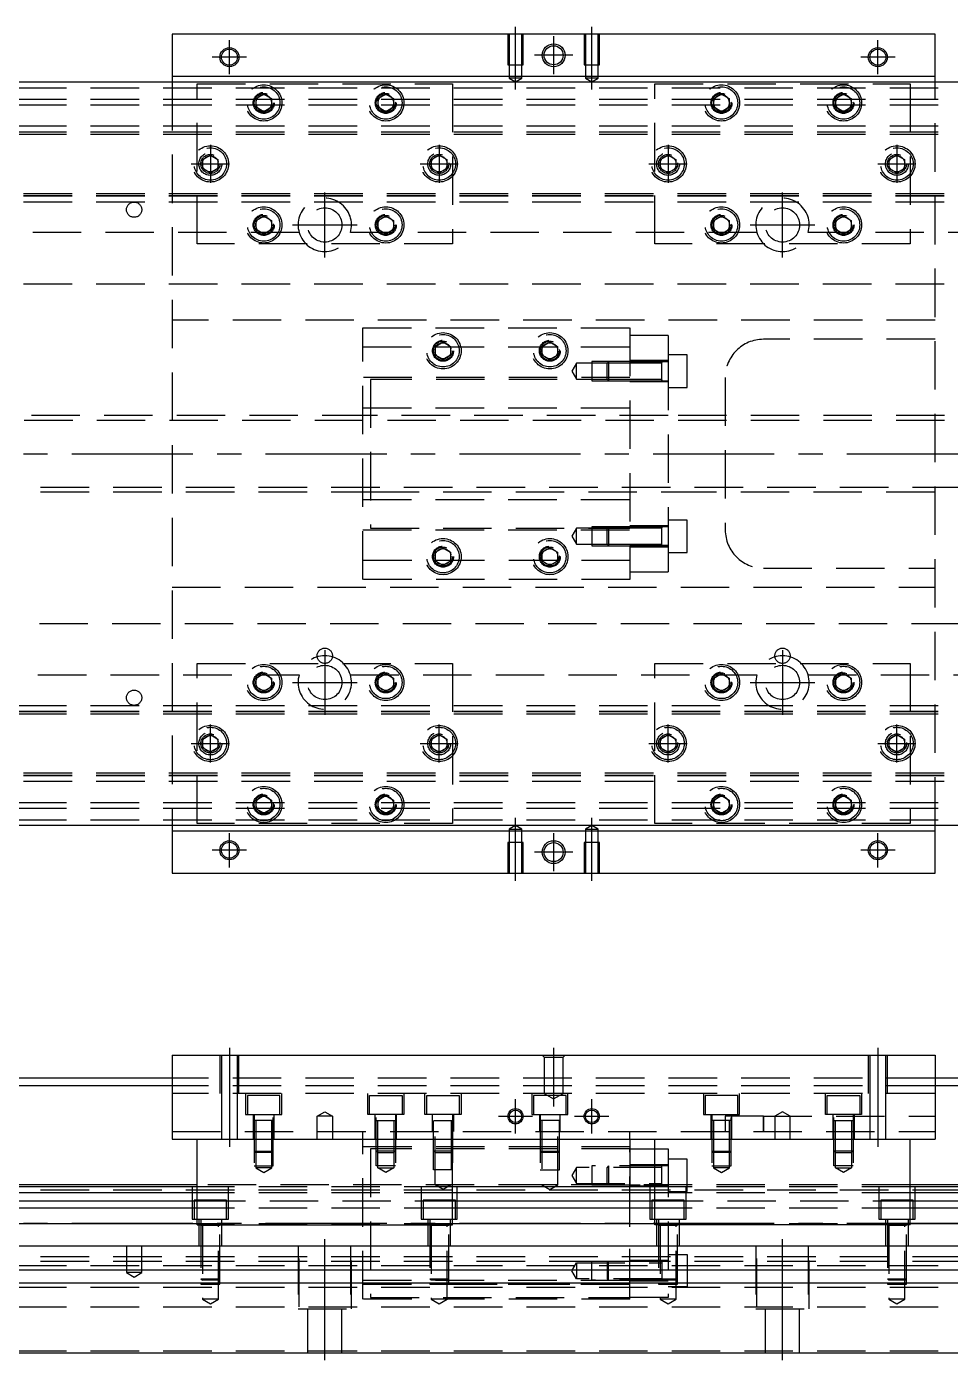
# Model space of a CAD drawing. Extents: x -13 to 930, y -301 to 112.
# Drawn here: x 228.8 to 471, y -237.8 to 112 of the extents above; entities that cross this region are included whole.
import ezdxf

# ---------------------------------------------------------------- set-up
doc = ezdxf.new("R2010")
doc.units = 0
doc.linetypes.add('CENTER', pattern=[50.8, 31.75, -6.35, 6.35, -6.35])
doc.linetypes.add('DASHED', pattern=[19.05, 12.7, -6.35])
doc.layers.get('0').update_dxf_attribs({"linetype": 'CONTINUOUS'})
doc.layers.add('CENTER', color=1, linetype='CENTER')

msp = doc.modelspace()

# ---------------------------------------------------------------- linework, layer by layer
at = {"color": 7, "linetype": 'CONTINUOUS'}
for p, q in [((467, 110), (267, 110)), ((267, 110), (267, 99)), ((467, 99), (467, 110)), ((267, 99), (467, 99)), ((267, 99), (267, 97.5)), ((467, 97.5), (467, 99)), ((3, 97.5), (731, 97.5)), ((731, -97.5), (3, -97.5)), ((267, -97.5), (267, -99)), ((467, -99), (467, -97.5)), ((467, -99), (267, -99)), ((267, -99), (267, -110)), ((467, -110), (467, -99)), ((267, -110), (467, -110)), ((267, -157.79), (267, -179.79)), ((267, -157.79), (467, -157.79)), ((467, -157.79), (467, -179.79)), ((267, -163.79), (3, -163.79)), ((731, -163.79), (467, -163.79)), ((267, -165.79), (11, -165.79)), ((723, -165.79), (467, -165.79)), ((267, -179.79), (467, -179.79)), ((273.5, -202.29), (273.5, -179.79)), ((340.5, -202.29), (340.5, -179.79)), ((387, -179.79), (387, -192.29)), ((393.5, -202.29), (393.5, -179.79)), ((460.5, -202.29), (460.5, -179.79)), ((387, -182.29), (393.5, -182.29)), ((273.5, -192.29), (17, -192.29)), ((273.5, -191.79), (45, -191.79)), ((393.5, -192.29), (340.5, -192.29)), ((660, -191.79), (460.5, -191.79)), ((717, -192.29), (460.5, -192.29)), ((273.5, -193.829608), (17, -193.829608)), ((393.5, -193.829608), (340.5, -193.829608)), ((717, -193.829608), (460.5, -193.829608)), ((17, -195.950392), (273.5, -195.950392)), ((273.5, -197.860532), (17, -197.860532)), ((340.5, -195.950392), (393.5, -195.950392)), ((393.5, -197.860532), (340.5, -197.860532)), ((460.5, -195.950392), (717, -195.950392)), ((717, -197.860532), (460.5, -197.860532)), ((273.5, -201.971934), (17, -201.971934)), ((273.5, -202.29), (340.5, -202.29)), ((393.5, -201.971934), (340.5, -201.971934)), ((460.5, -202.29), (393.5, -202.29)), ((717, -201.971934), (460.5, -201.971934)), ((17, -207.79), (717, -207.79)), ((17, -214.09), (717, -214.09)), ((17, -217.49), (717, -217.49)), ((17, -235.79), (717, -235.79))]:
    msp.add_line(p, q, dxfattribs=at)
at = {"color": 3, "linetype": 'DASHED'}
for p, q in [((355.000006, 110), (355.000006, 102)), ((355.35, 110), (355.35, 102)), ((358.65, 102), (358.65, 110)), ((358.999994, 102), (358.999994, 110)), ((375.000006, 110), (375.000006, 102)), ((375.35, 110), (375.35, 102)), ((378.65, 102), (378.65, 110)), ((378.999994, 102), (378.999994, 110)), ((355.000006, 102), (358.999994, 102)), ((355.35, 102), (355.35, 98.5)), ((358.65, 98.5), (358.65, 102)), ((375.000006, 102), (378.999994, 102)), ((375.35, 102), (375.35, 98.5)), ((378.65, 98.5), (378.65, 102)), ((358.65, 98.5), (355.35, 98.5)), ((355.35, 98.5), (357, 97.547372)), ((357, 97.547372), (358.65, 98.5)), ((378.65, 98.5), (375.35, 98.5)), ((375.35, 98.5), (377, 97.547372)), ((377, 97.547372), (378.65, 98.5)), ((17, 96), (717, 96)), ((267, 97.5), (267, -97.5)), ((273.5, 97), (340.5, 97)), ((273.5, 55), (273.5, 97)), ((340.5, 97), (340.5, 55)), ((393.5, 55), (393.5, 97)), ((393.5, 97), (460.5, 97)), ((460.5, 97), (460.5, 55)), ((467, -97.5), (467, 97.5)), ((17, 93), (717, 93)), ((17, 91.5), (717, 91.5)), ((288.5, 92), (288.512884, 92.253488)), ((289, 93.1547), (291, 94.309402)), ((289, 90.8453), (289, 93.1547)), ((291, 94.309402), (293, 93.1547)), ((293, 93.1547), (293, 90.8453)), ((321, 93.1547), (323, 94.309402)), ((321, 90.8453), (321, 93.1547)), ((323, 94.309402), (325, 93.1547)), ((325, 93.1547), (325, 90.8453)), ((325.483582, 92.286038), (325.5, 92)), ((409, 93.1547), (411, 94.309402)), ((409, 90.8453), (409, 93.1547)), ((411, 94.309402), (413, 93.1547)), ((413, 93.1547), (413, 90.8453)), ((413.483582, 92.286038), (413.5, 92)), ((441, 93.1547), (443, 94.309402)), ((441, 90.8453), (441, 93.1547)), ((443, 94.309402), (445, 93.1547)), ((445, 93.1547), (445, 90.8453)), ((445.483582, 92.286038), (445.5, 92)), ((291, 89.690598), (289, 90.8453)), ((293, 90.8453), (291, 89.690598)), ((323, 89.690598), (321, 90.8453)), ((325, 90.8453), (323, 89.690598)), ((411, 89.690598), (409, 90.8453)), ((413, 90.8453), (411, 89.690598)), ((443, 89.690598), (441, 90.8453)), ((445, 90.8453), (443, 89.690598)), ((17, 86), (717, 86)), ((17, 84.460392), (717, 84.460392)), ((17, 84.403994), (717, 84.403994)), ((17, 83.8), (717, 83.8)), ((275, 77.1547), (277, 78.309402)), ((275, 74.8453), (275, 77.1547)), ((277, 78.309402), (279, 77.1547)), ((279, 77.1547), (279, 74.8453)), ((335, 77.1547), (337, 78.309402)), ((335, 74.8453), (335, 77.1547)), ((337, 78.309402), (339, 77.1547)), ((339, 77.1547), (339, 74.8453)), ((395, 77.1547), (397, 78.309402)), ((395, 74.8453), (395, 77.1547)), ((397, 78.309402), (399, 77.1547)), ((399, 77.1547), (399, 74.8453)), ((455, 77.1547), (457, 78.309402)), ((455, 74.8453), (455, 77.1547)), ((457, 78.309402), (459, 77.1547)), ((459, 77.1547), (459, 74.8453)), ((274.5, 76), (274.534018, 76.411016)), ((277, 73.690598), (275, 74.8453)), ((279, 74.8453), (277, 73.690598)), ((337, 73.690598), (335, 74.8453)), ((339, 74.8453), (337, 73.690598)), ((339.483582, 76.286038), (339.5, 76)), ((397, 73.690598), (395, 74.8453)), ((399, 74.8453), (397, 73.690598)), ((399.483582, 76.286038), (399.5, 76)), ((454.5, 76), (454.534018, 76.411016)), ((457, 73.690598), (455, 74.8453)), ((459, 74.8453), (457, 73.690598)), ((717, 68.2), (17, 68.2)), ((717, 67.596006), (17, 67.596006)), ((717, 67.539608), (17, 67.539608)), ((717, 66), (17, 66)), ((289, 61.1547), (291, 62.309402)), ((289, 58.8453), (289, 61.1547)), ((291, 62.309402), (293, 61.1547)), ((293, 61.1547), (293, 58.8453)), ((293.483582, 60.286038), (293.5, 60)), ((320.5, 60), (320.518502, 60.303588)), ((321, 61.1547), (323, 62.309402)), ((321, 58.8453), (321, 61.1547)), ((323, 62.309402), (325, 61.1547)), ((325, 61.1547), (325, 58.8453)), ((409, 61.1547), (411, 62.309402)), ((409, 58.8453), (409, 61.1547)), ((411, 62.309402), (413, 61.1547)), ((413, 61.1547), (413, 58.8453)), ((413.483582, 60.286038), (413.5, 60)), ((440.5, 60), (440.512884, 60.253488)), ((441, 61.1547), (443, 62.309402)), ((441, 58.8453), (441, 61.1547)), ((443, 62.309402), (445, 61.1547)), ((445, 61.1547), (445, 58.8453)), ((300.291796, 58), (193.708204, 58)), ((291, 57.690598), (289, 58.8453)), ((293, 58.8453), (291, 57.690598)), ((420.291796, 58), (313.708204, 58)), ((323, 57.690598), (321, 58.8453)), ((325, 58.8453), (323, 57.690598)), ((411, 57.690598), (409, 58.8453)), ((413, 58.8453), (411, 57.690598)), ((540.291796, 58), (433.708204, 58)), ((443, 57.690598), (441, 58.8453)), ((445, 58.8453), (443, 57.690598)), ((340.5, 55), (273.5, 55)), ((460.5, 55), (393.5, 55)), ((717, 44.5), (22.640312, 44.5)), ((467, 35), (267, 35)), ((317, 33), (387, 33)), ((317, -33), (317, 33)), ((387, 33), (387, -33)), ((317, 28), (387, 28)), ((336, 28.1547), (338, 29.309402)), ((336, 25.8453), (336, 28.1547)), ((338, 29.309402), (340, 28.1547)), ((340, 28.1547), (340, 25.8453)), ((364, 28.1547), (366, 29.309402)), ((364, 25.8453), (364, 28.1547)), ((366, 29.309402), (368, 28.1547)), ((368, 28.1547), (368, 25.8453)), ((397, 31), (387, 31)), ((397, 31), (397, 24.098756)), ((467, 30), (422, 30)), ((335.5, 27), (335.518502, 27.303588)), ((338, 24.690598), (336, 25.8453)), ((340, 25.8453), (338, 24.690598)), ((366, 24.690598), (364, 25.8453)), ((368, 25.8453), (366, 24.690598)), ((368.483582, 27.286038), (368.5, 27)), ((402, 25.900636), (397, 25.900636)), ((402, 17.400636), (402, 25.900636)), ((373, 23.750636), (371.787564, 21.650636)), ((371.787564, 21.650636), (373, 19.550636)), ((373, 19.550636), (373, 23.750636)), ((377, 23.750636), (373, 23.750636)), ((377, 24.15063), (377, 19.15064)), ((381.39998, 24.15063), (377, 24.15063)), ((380.99998, 23.750636), (377, 23.750636)), ((381.4, 24.150636), (381, 23.750636)), ((381, 19.550636), (381, 23.750636)), ((387, 23.750636), (381, 23.750636)), ((387, 23.750636), (381, 23.750636)), ((381.4, 24.150636), (381.4, 19.150636)), ((387, 24.150636), (381.4, 24.150636)), ((387, 24.15063), (381.4, 24.15063)), ((397, 24.400636), (387, 24.400636)), ((397, 24.098756), (387, 24.098756)), ((395.405, 24.150636), (387.00002, 24.150636)), ((395.4, 23.750636), (387.00002, 23.750636)), ((397, 24.150636), (395.395, 24.150636)), ((395.4, 19.15063), (395.4, 24.15064)), ((395.4, 19.15063), (395.4, 24.15064)), ((395.4, 23.893236), (395.4, 24.150636)), ((395.4, 24.150636), (395.4, 23.893186)), ((397, 24.098756), (397, -24.098756)), ((387, 20), (317, 20)), ((319, 19.5), (319, -19.5)), ((387, 19.5), (319, 19.5)), ((373, 19.550636), (377, 19.550636)), ((377, 19.550636), (380.99998, 19.550636)), ((377, 19.15064), (381.39998, 19.15064)), ((381, 19.550636), (387, 19.550636)), ((381, 19.550636), (381.4, 19.150636)), ((381, 19.550636), (387, 19.550636)), ((381.4, 19.15064), (387, 19.15064)), ((381.4, 19.150636), (387, 19.150636)), ((387, 18.900636), (397, 18.900636)), ((387.00002, 19.550636), (395.4, 19.550636)), ((387.00002, 19.150636), (395.405, 19.150636)), ((395.395, 19.150636), (397, 19.150636)), ((395.4, 19.408102), (395.4, 19.150636)), ((395.4, 19.150636), (395.4, 19.408084)), ((412, 20), (412, -20)), ((397, 17.400636), (402, 17.400636)), ((317, 12), (387, 12)), ((318.99998, 10), (42, 10)), ((660, 8.75), (42, 8.75)), ((397, 10), (319, 10)), ((397, 10), (319, 10)), ((397, 9.999994), (319, 9.999994)), ((660.005, 10), (397.00002, 10)), ((42, -8.75), (660, -8.75)), ((42, -10), (318.99998, -10)), ((319, -9.999994), (397, -9.999994)), ((319, -10), (397, -10)), ((319, -10), (397, -10)), ((397.00002, -10), (660.005, -10)), ((317, -12), (387, -12)), ((402, -17.400636), (397, -17.400636)), ((402, -25.900636), (402, -17.400636)), ((317, -20), (387, -20)), ((319, -19.5), (387, -19.5)), ((373, -19.550636), (371.787564, -21.650636)), ((373, -23.750636), (373, -19.550636)), ((377, -19.550636), (373, -19.550636)), ((377, -19.15064), (377, -24.15063)), ((381.39998, -19.15064), (377, -19.15064)), ((380.99998, -19.550636), (377, -19.550636)), ((381.4, -19.150636), (381, -19.550636)), ((381, -23.750636), (381, -19.550636)), ((387, -19.550636), (381, -19.550636)), ((387, -19.550636), (381, -19.550636)), ((381.4, -19.150636), (381.4, -24.150636)), ((387, -19.150636), (381.4, -19.150636)), ((387, -19.15064), (381.4, -19.15064)), ((397, -18.900636), (387, -18.900636)), ((395.405, -19.150636), (387.00002, -19.150636)), ((395.4, -19.550636), (387.00002, -19.550636)), ((397, -19.150636), (395.395, -19.150636)), ((395.4, -24.15064), (395.4, -19.15063)), ((395.4, -24.15064), (395.4, -19.15063)), ((395.4, -19.550636), (395.4, -19.15063)), ((395.4, -19.408034), (395.4, -19.150636)), ((395.4, -19.150636), (395.4, -19.408084)), ((371.787564, -21.650636), (373, -23.750636)), ((373, -23.750636), (377, -23.750636)), ((377, -23.750636), (380.99998, -23.750636)), ((377, -24.15063), (381.39998, -24.15063)), ((381, -23.750636), (387, -23.750636)), ((381, -23.750636), (381.4, -24.150636)), ((381, -23.750636), (387, -23.750636)), ((381.4, -24.15063), (387, -24.15063)), ((381.4, -24.150636), (387, -24.150636)), ((397, -24.098756), (387, -24.098756)), ((387, -24.400636), (397, -24.400636)), ((387.00002, -23.750636), (395.4, -23.750636)), ((387.00002, -24.150636), (395.405, -24.150636)), ((395.395, -24.150636), (397, -24.150636)), ((395.4, -24.15064), (395.4, -23.750636)), ((395.4, -23.893168), (395.4, -24.150636)), ((395.4, -24.150636), (395.4, -23.893186)), ((397, -24.098756), (397, -31)), ((335.5, -27), (335.518502, -26.696412)), ((336, -25.8453), (338, -24.690598)), ((336, -28.1547), (336, -25.8453)), ((338, -24.690598), (340, -25.8453)), ((340, -25.8453), (340, -28.1547)), ((364, -25.8453), (366, -24.690598)), ((364, -28.1547), (364, -25.8453)), ((366, -24.690598), (368, -25.8453)), ((368, -25.8453), (368, -28.1547)), ((368.483582, -26.713962), (368.5, -27)), ((397, -25.900636), (402, -25.900636)), ((387, -28), (317, -28)), ((338, -29.309402), (336, -28.1547)), ((340, -28.1547), (338, -29.309402)), ((366, -29.309402), (364, -28.1547)), ((368, -28.1547), (366, -29.309402)), ((387, -31), (397, -31)), ((422, -30), (467, -30)), ((387, -33), (317, -33)), ((267, -35), (467, -35)), ((22.640312, -44.5), (717, -44.5)), ((273.5, -97), (273.5, -55)), ((273.5, -55), (340.5, -55)), ((340.5, -55), (340.5, -97)), ((393.5, -55), (460.5, -55)), ((393.5, -97), (393.5, -55)), ((460.5, -55), (460.5, -97)), ((193.708204, -58), (300.291796, -58)), ((289, -58.8453), (291, -57.690598)), ((289, -61.1547), (289, -58.8453)), ((291, -57.690598), (293, -58.8453)), ((293, -58.8453), (293, -61.1547)), ((313.708204, -58), (420.291796, -58)), ((321, -58.8453), (323, -57.690598)), ((321, -61.1547), (321, -58.8453)), ((323, -57.690598), (325, -58.8453)), ((325, -58.8453), (325, -61.1547)), ((409, -58.8453), (411, -57.690598)), ((409, -61.1547), (409, -58.8453)), ((411, -57.690598), (413, -58.8453)), ((413, -58.8453), (413, -61.1547)), ((433.708204, -58), (540.291796, -58)), ((441, -58.8453), (443, -57.690598)), ((441, -61.1547), (441, -58.8453)), ((443, -57.690598), (445, -58.8453)), ((445, -58.8453), (445, -61.1547)), ((291, -62.309402), (289, -61.1547)), ((293, -61.1547), (291, -62.309402)), ((293.483582, -59.713962), (293.5, -60)), ((320.5, -60), (320.512884, -59.746512)), ((323, -62.309402), (321, -61.1547)), ((325, -61.1547), (323, -62.309402)), ((411, -62.309402), (409, -61.1547)), ((413, -61.1547), (411, -62.309402)), ((413.483582, -59.713962), (413.5, -60)), ((440.5, -60), (440.512884, -59.746512)), ((443, -62.309402), (441, -61.1547)), ((445, -61.1547), (443, -62.309402)), ((17, -66), (717, -66)), ((17, -67.539608), (717, -67.539608)), ((17, -67.596006), (717, -67.596006)), ((17, -68.2), (717, -68.2)), ((275, -74.8453), (277, -73.690598)), ((275, -77.1547), (275, -74.8453)), ((277, -73.690598), (279, -74.8453)), ((279, -74.8453), (279, -77.1547)), ((279.483582, -75.713962), (279.5, -76)), ((334.5, -76), (334.534018, -75.588984)), ((335, -74.8453), (337, -73.690598)), ((335, -77.1547), (335, -74.8453)), ((337, -73.690598), (339, -74.8453)), ((339, -74.8453), (339, -77.1547)), ((395, -74.8453), (397, -73.690598)), ((395, -77.1547), (395, -74.8453)), ((397, -73.690598), (399, -74.8453)), ((399, -74.8453), (399, -77.1547)), ((399.483582, -75.713962), (399.5, -76)), ((455, -74.8453), (457, -73.690598)), ((455, -77.1547), (455, -74.8453)), ((457, -73.690598), (459, -74.8453)), ((459, -74.8453), (459, -77.1547)), ((459.483582, -75.713962), (459.5, -76)), ((277, -78.309402), (275, -77.1547)), ((279, -77.1547), (277, -78.309402)), ((337, -78.309402), (335, -77.1547)), ((339, -77.1547), (337, -78.309402)), ((397, -78.309402), (395, -77.1547)), ((399, -77.1547), (397, -78.309402)), ((457, -78.309402), (455, -77.1547)), ((459, -77.1547), (457, -78.309402)), ((717, -83.8), (17, -83.8)), ((717, -84.403994), (17, -84.403994)), ((717, -84.460392), (17, -84.460392)), ((717, -86), (17, -86)), ((289, -90.8453), (291, -89.690598)), ((289, -93.1547), (289, -90.8453)), ((291, -89.690598), (293, -90.8453)), ((293, -90.8453), (293, -93.1547)), ((321, -90.8453), (323, -89.690598)), ((321, -93.1547), (321, -90.8453)), ((323, -89.690598), (325, -90.8453)), ((325, -90.8453), (325, -93.1547)), ((409, -90.8453), (411, -89.690598)), ((409, -93.1547), (409, -90.8453)), ((411, -89.690598), (413, -90.8453)), ((413, -90.8453), (413, -93.1547)), ((441, -90.8453), (443, -89.690598)), ((441, -93.1547), (441, -90.8453)), ((443, -89.690598), (445, -90.8453)), ((445, -90.8453), (445, -93.1547)), ((17, -91.5), (717, -91.5)), ((17, -93), (717, -93)), ((291, -94.309402), (289, -93.1547)), ((293, -93.1547), (291, -94.309402)), ((293.483582, -91.713962), (293.5, -92)), ((320.5, -92), (320.518502, -91.696412)), ((323, -94.309402), (321, -93.1547)), ((325, -93.1547), (323, -94.309402)), ((408.5, -92), (408.518502, -91.696412)), ((411, -94.309402), (409, -93.1547)), ((413, -93.1547), (411, -94.309402)), ((440.5, -92), (440.512884, -91.746512)), ((443, -94.309402), (441, -93.1547)), ((445, -93.1547), (443, -94.309402)), ((17, -96), (717, -96)), ((340.5, -97), (273.5, -97)), ((357, -97.547372), (355.35, -98.5)), ((358.65, -98.5), (357, -97.547372)), ((377, -97.547372), (375.35, -98.5)), ((378.65, -98.5), (377, -97.547372)), ((460.5, -97), (393.5, -97)), ((355.35, -98.5), (358.65, -98.5)), ((355.35, -98.5), (355.35, -102)), ((358.65, -102), (358.65, -98.5)), ((375.35, -98.5), (378.65, -98.5)), ((375.35, -98.5), (375.35, -102)), ((378.65, -102), (378.65, -98.5)), ((358.999994, -102), (355.000006, -102)), ((355.000006, -102), (355.000006, -110)), ((355.35, -102), (355.35, -110)), ((358.65, -110), (358.65, -102)), ((358.999994, -110), (358.999994, -102)), ((378.999994, -102), (375.000006, -102)), ((375.000006, -102), (375.000006, -110)), ((375.35, -102), (375.35, -110)), ((378.65, -110), (378.65, -102)), ((378.999994, -110), (378.999994, -102)), ((279.500006, -157.79), (279.500006, -167.79)), ((279.9, -157.79), (279.9, -167.79)), ((284.1, -167.79), (284.1, -157.79)), ((284.499994, -167.79), (284.499994, -157.79)), ((364.5, -158.29), (364, -157.79)), ((364.5, -158.29), (364.5, -167.79)), ((364.5, -158.29), (369.5, -158.29)), ((369.5, -158.29), (370, -157.79)), ((369.5, -167.79), (369.5, -158.29)), ((449.500006, -157.79), (449.500006, -167.79)), ((449.9, -157.79), (449.9, -167.79)), ((454.1, -167.79), (454.1, -157.79)), ((454.499994, -167.79), (454.499994, -157.79)), ((467, -163.79), (267, -163.79)), ((467, -165.79), (267, -165.79)), ((467, -167.79), (267, -167.79)), ((279.9, -167.79), (279.9, -179.79)), ((284.1, -179.79), (284.1, -167.79)), ((286.25, -167.79), (286.25, -173.29)), ((295.75, -173.29), (295.75, -167.79)), ((318.25, -173.29), (318.25, -167.79)), ((327.75, -167.79), (327.75, -173.29)), ((333.25, -173.29), (333.25, -167.79)), ((342.75, -167.79), (342.75, -173.29)), ((361.25, -167.79), (361.25, -173.29)), ((369.5, -167.79), (364.5, -167.79)), ((364.5, -167.79), (367, -169.233376)), ((367, -169.233376), (369.5, -167.79)), ((370.75, -173.29), (370.75, -167.79)), ((406.25, -167.79), (406.25, -173.29)), ((415.75, -173.29), (415.75, -167.79)), ((438.25, -173.29), (438.25, -167.79)), ((447.75, -167.79), (447.75, -173.29)), ((449.9, -167.79), (449.9, -179.79)), ((454.1, -179.79), (454.1, -167.79)), ((295.25, -168.29), (286.75, -168.29)), ((286.75, -168.29), (286.75, -173.29)), ((295.25, -173.29), (295.25, -168.29)), ((318.75, -168.29), (327.25, -168.29)), ((318.75, -173.29), (318.75, -168.29)), ((327.25, -168.29), (327.25, -173.29)), ((333.75, -168.29), (342.25, -168.29)), ((333.75, -173.29), (333.75, -168.29)), ((342.25, -168.29), (342.25, -173.29)), ((370.25, -168.29), (361.75, -168.29)), ((361.75, -168.29), (361.75, -173.29)), ((370.25, -173.29), (370.25, -168.29)), ((415.25, -168.29), (406.75, -168.29)), ((406.75, -168.29), (406.75, -173.29)), ((415.25, -173.29), (415.25, -168.29)), ((438.75, -168.29), (447.25, -168.29)), ((438.75, -173.29), (438.75, -168.29)), ((447.25, -168.29), (447.25, -173.29)), ((286.25, -173.29), (295.75, -173.29)), ((288.25, -173.29), (288.25, -179.79)), ((293.500006, -174.89), (288.499994, -174.89)), ((288.500006, -173.29), (288.500006, -186.79)), ((288.9, -174.89), (288.9, -187.29)), ((293.1, -187.29), (293.1, -174.89)), ((293.499994, -186.79), (293.499994, -173.29)), ((293.75, -179.79), (293.75, -173.29)), ((305, -173.79), (307, -172.6353)), ((307, -173.79), (305, -173.79)), ((305, -179.79), (305, -173.79)), ((307, -172.6353), (309, -173.79)), ((309, -173.79), (307, -173.79)), ((309, -173.79), (309, -179.79)), ((327.75, -173.29), (318.25, -173.29)), ((320.25, -179.79), (320.25, -173.29)), ((320.499994, -174.89), (325.500006, -174.89)), ((320.500006, -186.79), (320.500006, -173.29)), ((320.9, -187.29), (320.9, -174.89)), ((325.1, -174.89), (325.1, -187.29)), ((325.499994, -173.29), (325.499994, -186.79)), ((325.75, -173.29), (325.75, -179.79)), ((342.75, -173.29), (333.25, -173.29)), ((335.25, -177.79), (335.25, -173.29)), ((335.499994, -174.89), (340.500006, -174.89)), ((335.500006, -187.79), (335.500006, -173.29)), ((335.9, -191.79), (335.9, -174.89)), ((340.1, -174.89), (340.1, -191.79)), ((340.499994, -173.29), (340.499994, -187.79)), ((340.75, -173.29), (340.75, -177.79)), ((361.25, -173.29), (370.75, -173.29)), ((363.25, -173.29), (363.25, -177.79)), ((368.500006, -174.89), (363.499994, -174.89)), ((363.500006, -173.29), (363.500006, -187.79)), ((363.9, -174.89), (363.9, -191.79)), ((368.1, -191.79), (368.1, -174.89)), ((368.499994, -187.79), (368.499994, -173.29)), ((368.75, -177.79), (368.75, -173.29)), ((406.25, -173.29), (415.75, -173.29)), ((408.25, -173.29), (408.25, -179.79)), ((413.500006, -174.89), (408.499994, -174.89)), ((408.500006, -173.29), (408.500006, -186.79)), ((408.9, -174.89), (408.9, -187.29)), ((412, -173.79), (412, -177.79)), ((422, -173.79), (412, -173.79)), ((413.1, -187.29), (413.1, -174.89)), ((413.499994, -186.79), (413.499994, -173.29)), ((413.75, -179.79), (413.75, -173.29)), ((422, -173.79), (467, -173.79)), ((422, -177.79), (422, -173.79)), ((422, -173.79), (422, -177.79)), ((427, -172.6353), (425, -173.79)), ((425, -173.79), (427, -173.79)), ((425, -173.79), (425, -179.79)), ((429, -173.79), (427, -172.6353)), ((427, -173.79), (429, -173.79)), ((429, -179.79), (429, -173.79)), ((447.75, -173.29), (438.25, -173.29)), ((440.25, -179.79), (440.25, -173.29)), ((440.499994, -174.89), (445.500006, -174.89)), ((440.500006, -186.79), (440.500006, -173.29)), ((440.9, -187.29), (440.9, -174.89)), ((445.1, -174.89), (445.1, -187.29)), ((445.499994, -173.29), (445.499994, -186.79)), ((445.75, -173.29), (445.75, -179.79)), ((267, -177.79), (467, -177.79)), ((317, -179.79), (317, -177.79)), ((387, -179.79), (387, -177.79)), ((317, -221.79), (317, -179.79)), ((387, -181.79), (317, -181.79)), ((288.5, -182.89), (293.5, -182.89)), ((288.5, -182.89), (288.9, -183.29)), ((293.1, -183.29), (288.9, -183.29)), ((293.1, -183.29), (293.5, -182.89)), ((387, -182.29), (319, -182.29)), ((319, -182.29), (319, -221.29)), ((325.5, -182.89), (320.5, -182.89)), ((320.9, -183.29), (320.5, -182.89)), ((320.9, -183.29), (325.1, -183.29)), ((325.5, -182.89), (325.1, -183.29)), ((340.5, -182.89), (335.5, -182.89)), ((335.9, -183.29), (335.5, -182.89)), ((335.9, -183.29), (340.1, -183.29)), ((340.5, -182.89), (340.1, -183.29)), ((363.5, -182.89), (368.5, -182.89)), ((363.5, -182.89), (363.9, -183.29)), ((368.1, -183.29), (363.9, -183.29)), ((368.1, -183.29), (368.5, -182.89)), ((387, -221.29), (387, -182.29)), ((393.5, -182.29), (397, -182.29)), ((397, -182.29), (397, -221.29)), ((402, -185.04), (397, -185.04)), ((402, -193.54), (402, -185.04)), ((408.5, -182.89), (413.5, -182.89)), ((408.5, -182.89), (408.9, -183.29)), ((413.1, -183.29), (408.9, -183.29)), ((413.1, -183.29), (413.5, -182.89)), ((445.5, -182.89), (440.5, -182.89)), ((440.9, -183.29), (440.5, -182.89)), ((440.9, -183.29), (445.1, -183.29)), ((445.5, -182.89), (445.1, -183.29)), ((288.500006, -186.79), (293.499994, -186.79)), ((293.1, -187.29), (288.9, -187.29)), ((288.9, -187.29), (291, -188.502436)), ((291, -188.502436), (293.1, -187.29)), ((325.499994, -186.79), (320.500006, -186.79)), ((320.9, -187.29), (325.1, -187.29)), ((323, -188.502436), (320.9, -187.29)), ((325.1, -187.29), (323, -188.502436)), ((340.499994, -187.79), (335.500006, -187.79)), ((363.500006, -187.79), (368.499994, -187.79)), ((373, -187.19), (371.787564, -189.29)), ((373, -191.39), (373, -187.19)), ((395.4, -187.19), (373, -187.19)), ((377, -186.790006), (377, -191.789994)), ((397, -186.790006), (377, -186.790006)), ((381.4, -186.79), (381, -187.19)), ((381, -191.39), (381, -187.19)), ((381.4, -186.79), (381.4, -191.79)), ((397, -186.54), (387, -186.54)), ((395.4, -191.790006), (395.4, -186.789994)), ((408.500006, -186.79), (413.499994, -186.79)), ((413.1, -187.29), (408.9, -187.29)), ((408.9, -187.29), (411, -188.502436)), ((411, -188.502436), (413.1, -187.29)), ((445.499994, -186.79), (440.500006, -186.79)), ((440.9, -187.29), (445.1, -187.29)), ((443, -188.502436), (440.9, -187.29)), ((445.1, -187.29), (443, -188.502436)), ((272.25, -192.29), (272.25, -200.79)), ((460.5, -191.79), (273.5, -191.79)), ((340.5, -192.29), (273.5, -192.29)), ((281.75, -200.79), (281.75, -192.29)), ((332.25, -192.29), (332.25, -200.79)), ((335.9, -191.79), (340.1, -191.79)), ((338, -193.002436), (335.9, -191.79)), ((340.1, -191.79), (338, -193.002436)), ((341.75, -200.79), (341.75, -192.29)), ((368.1, -191.79), (363.9, -191.79)), ((363.9, -191.79), (366, -193.002436)), ((366, -193.002436), (368.1, -191.79)), ((371.787564, -189.29), (373, -191.39)), ((373, -191.39), (395.4, -191.39)), ((377, -191.789994), (397, -191.789994)), ((381, -191.39), (381.4, -191.79)), ((387, -192.04), (397, -192.04)), ((387, -221.79), (387, -192.29)), ((392.25, -192.29), (392.25, -200.79)), ((460.5, -192.29), (393.5, -192.29)), ((401.75, -200.79), (401.75, -192.29)), ((452.25, -192.29), (452.25, -200.79)), ((461.75, -200.79), (461.75, -192.29)), ((42, -193.04), (660, -193.04)), ((281.25, -195.79), (272.75, -195.79)), ((272.75, -195.79), (272.75, -200.79)), ((340.5, -193.829608), (273.5, -193.829608)), ((281.25, -200.79), (281.25, -195.79)), ((341.25, -195.79), (332.75, -195.79)), ((332.75, -195.79), (332.75, -200.79)), ((341.25, -200.79), (341.25, -195.79)), ((401.25, -195.79), (392.75, -195.79)), ((392.75, -195.79), (392.75, -200.79)), ((460.5, -193.829608), (393.5, -193.829608)), ((397, -193.54), (402, -193.54)), ((401.25, -200.79), (401.25, -195.79)), ((461.25, -195.79), (452.75, -195.79)), ((452.75, -195.79), (452.75, -200.79)), ((461.25, -200.79), (461.25, -195.79)), ((273.5, -195.950392), (340.5, -195.950392)), ((340.5, -197.860532), (273.5, -197.860532)), ((393.5, -195.950392), (460.5, -195.950392)), ((460.5, -197.860532), (393.5, -197.860532)), ((272.25, -200.79), (281.75, -200.79)), ((340.5, -201.971934), (273.5, -201.971934)), ((274, -200.79), (274, -207.79)), ((279.500006, -202.39), (274.499994, -202.39)), ((274.500006, -200.79), (274.500006, -217.49)), ((274.9, -202.39), (274.9, -221.79)), ((279.1, -221.79), (279.1, -202.39)), ((279.499994, -217.49), (279.499994, -200.79)), ((280, -207.79), (280, -200.79)), ((332.25, -200.79), (341.75, -200.79)), ((334, -200.79), (334, -207.79)), ((339.500006, -202.39), (334.499994, -202.39)), ((334.500006, -200.79), (334.500006, -217.49)), ((334.9, -202.39), (334.9, -221.79)), ((339.1, -221.79), (339.1, -202.39)), ((339.499994, -217.49), (339.499994, -200.79)), ((340, -207.79), (340, -200.79)), ((392.25, -200.79), (401.75, -200.79)), ((460.5, -201.971934), (393.5, -201.971934)), ((394, -200.79), (394, -207.79)), ((399.500006, -202.39), (394.499994, -202.39)), ((394.500006, -200.79), (394.500006, -217.49)), ((394.9, -202.39), (394.9, -221.79)), ((399.1, -221.79), (399.1, -202.39)), ((399.499994, -217.49), (399.499994, -200.79)), ((400, -207.79), (400, -200.79)), ((452.25, -200.79), (461.75, -200.79)), ((454, -200.79), (454, -207.79)), ((459.500006, -202.39), (454.499994, -202.39)), ((454.500006, -200.79), (454.500006, -217.49)), ((454.9, -202.39), (454.9, -221.79)), ((459.1, -221.79), (459.1, -202.39)), ((459.499994, -217.49), (459.499994, -200.79)), ((460, -207.79), (460, -200.79)), ((255, -207.79), (255, -214.79)), ((259, -214.79), (259, -207.79)), ((300, -207.79), (300, -224.29)), ((300.291796, -223.79), (300.291796, -207.79)), ((313.708204, -207.79), (313.708204, -223.79)), ((314, -224.29), (314, -207.79)), ((420, -207.79), (420, -224.29)), ((420.291796, -223.79), (420.291796, -207.79)), ((433.708204, -207.79), (433.708204, -223.79)), ((434, -224.29), (434, -207.79)), ((17, -212.94), (717, -212.94)), ((42, -210.54), (660, -210.54)), ((42, -211.79), (660, -211.79)), ((371.787564, -214.29), (373, -212.19)), ((373, -212.19), (373, -216.39)), ((373, -212.19), (395.4, -212.19)), ((377, -216.789994), (377, -211.790006)), ((377, -211.790006), (397, -211.790006)), ((381, -212.19), (381.4, -211.79)), ((381, -212.19), (381, -216.39)), ((381.4, -216.79), (381.4, -211.79)), ((387, -211.54), (397, -211.54)), ((395.4, -211.789994), (395.4, -216.790006)), ((397, -210.04), (402, -210.04)), ((402, -210.04), (402, -218.54)), ((259, -214.79), (255, -214.79)), ((255, -214.79), (257, -215.9447)), ((257, -215.9447), (259, -214.79)), ((274.5, -216.39), (279.5, -216.39)), ((274.5, -216.39), (274.9, -216.79)), ((279.1, -216.79), (274.9, -216.79)), ((279.1, -216.79), (279.5, -216.39)), ((317, -216.79), (387, -216.79)), ((334.5, -216.39), (339.5, -216.39)), ((334.5, -216.39), (334.9, -216.79)), ((339.1, -216.79), (334.9, -216.79)), ((339.1, -216.79), (339.5, -216.39)), ((373, -216.39), (371.787564, -214.29)), ((395.4, -216.39), (373, -216.39)), ((397, -216.789994), (377, -216.789994)), ((381.4, -216.79), (381, -216.39)), ((394.5, -216.39), (399.5, -216.39)), ((394.5, -216.39), (394.9, -216.79)), ((399.1, -216.79), (394.9, -216.79)), ((399.1, -216.79), (399.5, -216.39)), ((454.5, -216.39), (459.5, -216.39)), ((454.5, -216.39), (454.9, -216.79)), ((459.1, -216.79), (454.9, -216.79)), ((459.1, -216.79), (459.5, -216.39)), ((17, -218.64), (717, -218.64)), ((274.500006, -217.49), (274.500006, -217.79)), ((274.500006, -217.79), (279.499994, -217.79)), ((279.499994, -217.79), (279.499994, -217.49)), ((317, -217.79), (387, -217.79)), ((334.500006, -217.49), (334.500006, -217.79)), ((334.500006, -217.79), (339.499994, -217.79)), ((339.499994, -217.79), (339.499994, -217.49)), ((339.499994, -217.79), (387, -217.79)), ((397, -217.04), (387, -217.04)), ((394.500006, -217.49), (394.500006, -217.79)), ((394.500006, -217.79), (399.499994, -217.79)), ((402, -218.54), (397, -218.54)), ((399.499994, -217.79), (399.499994, -217.49)), ((454.500006, -217.49), (454.500006, -217.79)), ((454.500006, -217.79), (459.499994, -217.79)), ((459.499994, -217.79), (459.499994, -217.49)), ((17, -223.79), (717, -223.79)), ((279.1, -221.79), (274.9, -221.79)), ((274.9, -221.79), (277, -223.002436)), ((277, -223.002436), (279.1, -221.79)), ((387, -221.79), (317, -221.79)), ((319, -221.29), (387, -221.29)), ((339.1, -221.79), (334.9, -221.79)), ((334.9, -221.79), (337, -223.002436)), ((337, -223.002436), (339.1, -221.79)), ((397, -221.29), (387, -221.29)), ((399.1, -221.79), (394.9, -221.79)), ((394.9, -221.79), (397, -223.002436)), ((397, -223.002436), (399.1, -221.79)), ((459.1, -221.79), (454.9, -221.79)), ((454.9, -221.79), (457, -223.002436)), ((457, -223.002436), (459.1, -221.79)), ((300, -224.29), (314, -224.29)), ((302.5, -224.29), (302.5, -235.79)), ((311.5, -235.79), (311.5, -224.29)), ((420, -224.29), (434, -224.29)), ((422.5, -224.29), (422.5, -235.79)), ((431.5, -235.79), (431.5, -224.29)), ((17, -235.29), (717, -235.29))]:
    msp.add_line(p, q, dxfattribs=at)
at = {"color": 3, "linetype": 'CONTINUOUS'}
for centre, radius in [((282, 104), 2.5), ((452, 104), 2.5), ((282, -104), 2.5), ((452, -104), 2.5), ((357, -173.79), 2), ((377, -173.79), 2)]:
    msp.add_circle(centre, radius, dxfattribs=at)
at = {"color": 7, "linetype": 'CONTINUOUS'}
for centre, radius in [((282, 104), 2.1), ((367, 104.5), 3), ((367, 104.5), 2.5), ((452, 104), 2.1), ((282, -104), 2.1), ((367, -104.5), 3), ((367, -104.5), 2.5), ((452, -104), 2.1), ((357, -173.79), 1.65), ((377, -173.79), 1.65)]:
    msp.add_circle(centre, radius, dxfattribs=at)
at = {"color": 3, "linetype": 'DASHED'}
for centre, radius in [((291, 92), 4.75), ((291, 92), 4.25), ((291, 92), 2.75), ((291, 92), 2.5), ((323, 92), 4.75), ((323, 92), 4.25), ((323, 92), 2.75), ((323, 92), 2.5), ((411, 92), 4.75), ((411, 92), 4.25), ((411, 92), 2.75), ((411, 92), 2.5), ((443, 92), 4.75), ((443, 92), 4.25), ((443, 92), 2.75), ((443, 92), 2.5), ((277, 76), 4.75), ((337, 76), 4.75), ((397, 76), 4.75), ((457, 76), 4.75), ((277, 76), 4.25), ((277, 76), 3), ((277, 76), 2.5), ((277, 76), 2.1), ((337, 76), 4.25), ((337, 76), 3), ((337, 76), 2.5), ((337, 76), 2.1), ((397, 76), 4.25), ((397, 76), 3), ((397, 76), 2.5), ((397, 76), 2.1), ((457, 76), 4.25), ((457, 76), 3), ((457, 76), 2.5), ((457, 76), 2.1), ((257, 64), 2), ((291, 60), 4.75), ((291, 60), 4.25), ((307, 60), 4.5), ((323, 60), 4.75), ((323, 60), 4.25), ((411, 60), 4.75), ((411, 60), 4.25), ((427, 60), 4.5), ((443, 60), 4.75), ((443, 60), 4.25), ((291, 60), 2.75), ((291, 60), 2.5), ((291, 60), 2.1), ((323, 60), 2.75), ((323, 60), 2.5), ((323, 60), 2.1), ((411, 60), 2.75), ((411, 60), 2.5), ((411, 60), 2.1), ((443, 60), 2.75), ((443, 60), 2.5), ((443, 60), 2.1), ((338, 27), 4.75), ((366, 27), 4.75), ((338, 27), 4.25), ((338, 27), 2.75), ((338, 27), 2.5), ((338, 27), 2.1), ((366, 27), 4.25), ((366, 27), 2.75), ((366, 27), 2.5), ((366, 27), 2.1), ((338, -27), 4.75), ((338, -27), 4.25), ((338, -27), 2.75), ((366, -27), 4.75), ((366, -27), 4.25), ((366, -27), 2.75), ((338, -27), 2.5), ((338, -27), 2.1), ((366, -27), 2.5), ((366, -27), 2.1), ((307, -53), 2), ((427, -53), 2), ((291, -60), 4.75), ((291, -60), 4.25), ((307, -60), 4.5), ((323, -60), 4.75), ((323, -60), 4.25), ((411, -60), 4.75), ((411, -60), 4.25), ((427, -60), 4.5), ((443, -60), 4.75), ((443, -60), 4.25), ((291, -60), 2.75), ((291, -60), 2.5), ((291, -60), 2.1), ((323, -60), 2.75), ((323, -60), 2.5), ((323, -60), 2.1), ((411, -60), 2.75), ((411, -60), 2.5), ((411, -60), 2.1), ((443, -60), 2.75), ((443, -60), 2.5), ((443, -60), 2.1), ((257, -64), 2), ((277, -76), 4.75), ((277, -76), 4.25), ((277, -76), 3), ((337, -76), 4.75), ((337, -76), 4.25), ((337, -76), 3), ((397, -76), 4.75), ((397, -76), 4.25), ((397, -76), 3), ((457, -76), 4.75), ((457, -76), 4.25), ((457, -76), 3), ((277, -76), 2.5), ((277, -76), 2.1), ((337, -76), 2.5), ((337, -76), 2.1), ((397, -76), 2.5), ((397, -76), 2.1), ((457, -76), 2.5), ((457, -76), 2.1), ((291, -92), 4.75), ((323, -92), 4.75), ((411, -92), 4.75), ((443, -92), 4.75), ((291, -92), 4.25), ((291, -92), 2.75), ((291, -92), 2.5), ((323, -92), 4.25), ((323, -92), 2.75), ((323, -92), 2.5), ((411, -92), 4.25), ((411, -92), 2.75), ((411, -92), 2.5), ((443, -92), 4.25), ((443, -92), 2.75), ((443, -92), 2.5)]:
    msp.add_circle(centre, radius, dxfattribs=at)
for centre, radius, start, end in [((291, 92), 2.1, 162.24721, 180), ((291, 92), 2.1, 180, 197.75279), ((291, 92), 2.1, 137.75279, 162.24721), ((291, 92), 2.1, 197.75279, 222.24721), ((291, 92), 2.1, 102.24721, 137.75279), ((291, 92), 2.1, 77.75279, 102.24721), ((291, 92), 2.1, 42.24721, 77.75279), ((291, 92), 2.1, 17.75279, 42.24721), ((291, 92), 2.1, 317.75279, 342.24721), ((291, 92), 2.1, 342.24721, 17.75279), ((323, 92), 2.1, 162.24721, 180), ((323, 92), 2.1, 180, 197.75279), ((323, 92), 2.1, 137.75279, 162.24721), ((323, 92), 2.1, 197.75279, 222.24721), ((323, 92), 2.1, 102.24721, 137.75279), ((323, 92), 2.1, 77.75279, 102.24721), ((323, 92), 2.1, 42.24721, 77.75279), ((323, 92), 2.1, 17.75279, 42.24721), ((323, 92), 2.1, 317.75279, 342.24721), ((323, 92), 2.1, 342.24721, 17.75279), ((411, 92), 2.1, 162.24721, 180), ((411, 92), 2.1, 180, 197.75279), ((411, 92), 2.1, 137.75279, 162.24721), ((411, 92), 2.1, 197.75279, 222.24721), ((411, 92), 2.1, 102.24721, 137.75279), ((411, 92), 2.1, 77.75279, 102.24721), ((411, 92), 2.1, 42.24721, 77.75279), ((411, 92), 2.1, 17.75279, 42.24721), ((411, 92), 2.1, 317.75279, 342.24721), ((411, 92), 2.1, 342.24721, 17.75279), ((443, 92), 2.1, 162.24721, 180), ((443, 92), 2.1, 180, 197.75279), ((443, 92), 2.1, 137.75279, 162.24721), ((443, 92), 2.1, 197.75279, 222.24721), ((443, 92), 2.1, 102.24721, 137.75279), ((443, 92), 2.1, 77.75279, 102.24721), ((443, 92), 2.1, 42.24721, 77.75279), ((443, 92), 2.1, 17.75279, 42.24721), ((443, 92), 2.1, 317.75279, 342.24721), ((443, 92), 2.1, 342.24721, 17.75279), ((291, 92), 2.1, 222.24721, 257.75279), ((291, 92), 2.1, 257.75279, 282.24721), ((291, 92), 2.1, 282.24721, 317.75279), ((323, 92), 2.1, 222.24721, 257.75279), ((323, 92), 2.1, 257.75279, 282.24721), ((323, 92), 2.1, 282.24721, 317.75279), ((411, 92), 2.1, 222.24721, 257.75279), ((411, 92), 2.1, 257.75279, 282.24721), ((411, 92), 2.1, 282.24721, 317.75279), ((443, 92), 2.1, 222.24721, 257.75279), ((443, 92), 2.1, 257.75279, 282.24721), ((443, 92), 2.1, 282.24721, 317.75279), ((307, 60), 7, 343.39845, 196.60155), ((427, 60), 7, 343.39845, 196.60155), ((307, 60), 7, 196.60155, 343.39845), ((427, 60), 7, 196.60155, 343.39845), ((422, 20), 10, 90, 180), ((422, -20), 10, 180, 270), ((307, -60), 7, 16.60155, 163.39845), ((427, -60), 7, 16.60155, 163.39845), ((307, -60), 7, 163.39845, 16.60155), ((427, -60), 7, 163.39845, 16.60155), ((291, -92), 2.1, 137.75279, 162.24721), ((291, -92), 2.1, 102.24721, 137.75279), ((291, -92), 2.1, 77.75279, 102.24721), ((291, -92), 2.1, 42.24721, 77.75279), ((291, -92), 2.1, 17.75279, 42.24721), ((323, -92), 2.1, 137.75279, 162.24721), ((323, -92), 2.1, 102.24721, 137.75279), ((323, -92), 2.1, 77.75279, 102.24721), ((323, -92), 2.1, 42.24721, 77.75279), ((323, -92), 2.1, 17.75279, 42.24721), ((411, -92), 2.1, 137.75279, 162.24721), ((411, -92), 2.1, 102.24721, 137.75279), ((411, -92), 2.1, 77.75279, 102.24721), ((411, -92), 2.1, 42.24721, 77.75279), ((411, -92), 2.1, 17.75279, 42.24721), ((443, -92), 2.1, 137.75279, 162.24721), ((443, -92), 2.1, 102.24721, 137.75279), ((443, -92), 2.1, 77.75279, 102.24721), ((443, -92), 2.1, 42.24721, 77.75279), ((443, -92), 2.1, 17.75279, 42.24721), ((291, -92), 2.1, 162.24721, 180), ((291, -92), 2.1, 180, 197.75279), ((291, -92), 2.1, 197.75279, 222.24721), ((291, -92), 2.1, 222.24721, 257.75279), ((291, -92), 2.1, 257.75279, 282.24721), ((291, -92), 2.1, 282.24721, 317.75279), ((291, -92), 2.1, 317.75279, 342.24721), ((291, -92), 2.1, 342.24721, 17.75279), ((323, -92), 2.1, 162.24721, 180), ((323, -92), 2.1, 180, 197.75279), ((323, -92), 2.1, 197.75279, 222.24721), ((323, -92), 2.1, 222.24721, 257.75279), ((323, -92), 2.1, 257.75279, 282.24721), ((323, -92), 2.1, 282.24721, 317.75279), ((323, -92), 2.1, 317.75279, 342.24721), ((323, -92), 2.1, 342.24721, 17.75279), ((411, -92), 2.1, 162.24721, 180), ((411, -92), 2.1, 180, 197.75279), ((411, -92), 2.1, 197.75279, 222.24721), ((411, -92), 2.1, 222.24721, 257.75279), ((411, -92), 2.1, 257.75279, 282.24721), ((411, -92), 2.1, 282.24721, 317.75279), ((411, -92), 2.1, 317.75279, 342.24721), ((411, -92), 2.1, 342.24721, 17.75279), ((443, -92), 2.1, 162.24721, 180), ((443, -92), 2.1, 180, 197.75279), ((443, -92), 2.1, 197.75279, 222.24721), ((443, -92), 2.1, 222.24721, 257.75279), ((443, -92), 2.1, 257.75279, 282.24721), ((443, -92), 2.1, 282.24721, 317.75279), ((443, -92), 2.1, 317.75279, 342.24721), ((443, -92), 2.1, 342.24721, 17.75279)]:
    msp.add_arc(centre, radius, start, end, dxfattribs=at)
at = {"layer": 'CENTER', "color": 1, "linetype": 'CENTER'}
for p, q in [((357, 95.547372), (357, 112)), ((377, 95.547372), (377, 112)), ((282, 99.5), (282, 108.5)), ((367, 109.5), (367, 99.5)), ((452, 99.5), (452, 108.5)), ((286.5, 104), (277.5, 104)), ((372, 104.5), (362, 104.5)), ((456.5, 104), (447.5, 104)), ((277, 81), (277, 71)), ((337, 81), (337, 71)), ((397, 81), (397, 71)), ((457, 81), (457, 71)), ((272, 76), (282, 76)), ((332, 76), (342, 76)), ((392, 76), (402, 76)), ((452, 76), (462, 76)), ((307, 51.5), (307, 68.5)), ((427, 51.5), (427, 68.5)), ((298.5, 60), (315.5, 60)), ((418.5, 60), (435.5, 60)), ((-13.314543, 0), (787.016924, 0)), ((307, -51.5), (307, -68.5)), ((307, -51.5), (307, -68.5)), ((427, -51.5), (427, -68.5)), ((427, -51.5), (427, -68.5)), ((298.5, -60), (315.5, -60)), ((298.5, -60), (315.5, -60)), ((418.5, -60), (435.5, -60)), ((418.5, -60), (435.5, -60)), ((277, -81), (277, -71)), ((337, -81), (337, -71)), ((397, -81), (397, -71)), ((457, -81), (457, -71)), ((272, -76), (282, -76)), ((332, -76), (342, -76)), ((392, -76), (402, -76)), ((452, -76), (462, -76)), ((357, -112), (357, -95.547372)), ((377, -112), (377, -95.547372)), ((282, -108.5), (282, -99.5)), ((367, -99.5), (367, -109.5)), ((452, -108.5), (452, -99.5)), ((286.5, -104), (277.5, -104)), ((372, -104.5), (362, -104.5)), ((456.5, -104), (447.5, -104)), ((282, -155.79), (282, -181.79)), ((367, -155.79), (367, -171.233376)), ((452, -155.79), (452, -181.79)), ((357, -178.29), (357, -169.29)), ((377, -178.29), (377, -169.29)), ((352.5, -173.79), (361.5, -173.79)), ((372.5, -173.79), (381.5, -173.79)), ((-13.314543, -201.79), (787.016924, -201.79)), ((307, -237.79), (307, -205.79)), ((427, -237.79), (427, -205.79))]:
    msp.add_line(p, q, dxfattribs=at)

doc.saveas('drawing.dxf')
